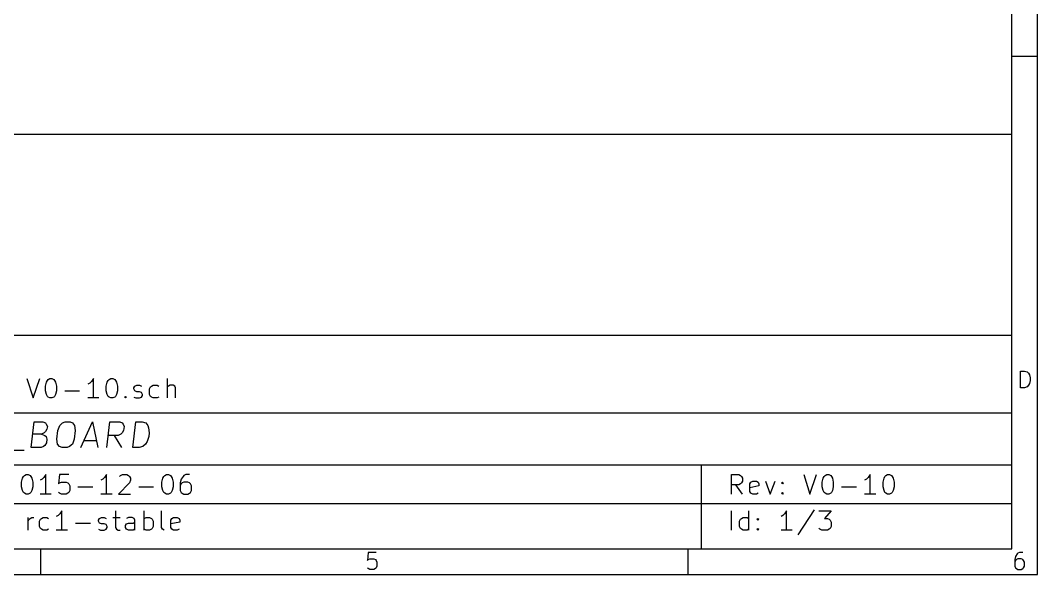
# Model space of a CAD drawing. Extents: x 10 to 287, y -200 to -10.
# Drawn here: x 208.5 to 287, y -200 to -157.2 of the extents above; entities that cross this region are included whole.
import ezdxf

# ---------------------------------------------------------------- set-up
doc = ezdxf.new("R2010")
doc.units = 0
doc.header["$MEASUREMENT"] = 0

msp = doc.modelspace()

# ---------------------------------------------------------------- linework, layer by layer
at = {"layer": 'Red 2'}
for p, q in [((286.995, -200), (286.995, -10.0076)), ((285.013, -198.018), (285.013, -11.9888)), ((286.995, -159.995), (285.013, -159.995)), ((285.013, -166.014), (177.013, -166.014)), ((285.013, -198.018), (285.013, -166.014)), ((177.013, -181.508), (285.013, -181.508)), ((285.674, -185.572), (285.674, -184.277)), ((285.674, -184.277), (285.979, -184.277)), ((285.979, -184.277), (286.182, -184.328)), ((286.182, -184.328), (286.283, -184.455)), ((286.283, -184.455), (286.36, -184.582)), ((208.966, -184.861), (209.448, -186.36)), ((209.448, -186.36), (209.956, -184.861)), ((210.388, -185.445), (210.464, -185.141)), ((210.464, -185.141), (210.541, -185.014)), ((210.541, -185.014), (210.617, -184.937)), ((210.617, -184.937), (210.744, -184.861)), ((210.744, -184.861), (210.896, -184.861)), ((210.896, -184.861), (211.049, -184.937)), ((211.049, -184.937), (211.099, -185.014)), ((211.099, -185.014), (211.176, -185.141)), ((211.176, -185.141), (211.252, -185.445)), ((213.817, -185.217), (213.665, -185.293)), ((213.944, -185.09), (213.817, -185.217)), ((214.097, -184.861), (213.944, -185.09)), ((214.097, -186.36), (214.097, -184.861)), ((215.087, -185.445), (215.163, -185.141)), ((215.163, -185.141), (215.24, -185.014)), ((215.24, -185.014), (215.316, -184.937)), ((215.316, -184.937), (215.443, -184.861)), ((215.443, -184.861), (215.595, -184.861)), ((215.595, -184.861), (215.748, -184.937)), ((215.748, -184.937), (215.798, -185.014)), ((215.798, -185.014), (215.875, -185.141)), ((215.875, -185.141), (215.951, -185.445)), ((219.812, -186.36), (219.812, -184.861)), ((286.36, -185.242), (286.283, -185.369)), ((286.36, -184.582), (286.41, -184.81)), ((286.41, -185.014), (286.36, -185.242)), ((286.41, -184.81), (286.41, -185.014)), ((210.388, -185.801), (210.388, -185.445)), ((210.464, -186.08), (210.388, -185.801)), ((210.541, -186.233), (210.464, -186.08)), ((211.176, -186.08), (211.099, -186.233)), ((211.252, -185.801), (211.176, -186.08)), ((211.252, -185.445), (211.252, -185.801)), ((211.887, -185.801), (213.03, -185.801)), ((215.087, -185.801), (215.087, -185.445)), ((215.163, -186.08), (215.087, -185.801)), ((215.24, -186.233), (215.163, -186.08)), ((215.875, -186.08), (215.798, -186.233)), ((215.951, -185.801), (215.875, -186.08)), ((215.951, -185.445), (215.951, -185.801)), ((217.221, -185.572), (217.297, -185.445)), ((217.221, -185.649), (217.221, -185.572)), ((217.297, -185.801), (217.221, -185.649)), ((217.297, -185.445), (217.449, -185.369)), ((217.449, -185.877), (217.297, -185.801)), ((217.449, -185.369), (217.653, -185.369)), ((217.653, -185.877), (217.449, -185.877)), ((217.653, -185.369), (217.805, -185.445)), ((217.805, -185.928), (217.653, -185.877)), ((217.881, -186.08), (217.805, -185.928)), ((217.881, -186.157), (217.881, -186.08)), ((218.44, -185.649), (218.516, -185.496)), ((218.44, -186.08), (218.44, -185.649)), ((218.516, -186.233), (218.44, -186.08)), ((218.516, -185.496), (218.592, -185.445)), ((218.592, -185.445), (218.719, -185.369)), ((218.719, -185.369), (219.024, -185.369)), ((219.024, -185.369), (219.151, -185.445)), ((219.888, -185.445), (219.812, -185.496)), ((220.015, -185.369), (219.888, -185.445)), ((220.243, -185.369), (220.015, -185.369)), ((220.396, -185.445), (220.243, -185.369)), ((220.447, -185.572), (220.396, -185.445)), ((220.447, -186.36), (220.447, -185.572)), ((285.979, -185.572), (285.674, -185.572)), ((286.182, -185.496), (285.979, -185.572)), ((286.283, -185.369), (286.182, -185.496)), ((210.617, -186.284), (210.541, -186.233)), ((210.744, -186.36), (210.617, -186.284)), ((210.896, -186.36), (210.744, -186.36)), ((211.049, -186.284), (210.896, -186.36)), ((211.099, -186.233), (211.049, -186.284)), ((214.528, -186.36), (213.665, -186.36)), ((215.316, -186.284), (215.24, -186.233)), ((215.443, -186.36), (215.316, -186.284)), ((215.595, -186.36), (215.443, -186.36)), ((215.748, -186.284), (215.595, -186.36)), ((215.798, -186.233), (215.748, -186.284)), ((216.51, -186.284), (216.586, -186.233)), ((216.586, -186.36), (216.51, -186.284)), ((216.586, -186.233), (216.662, -186.284)), ((216.586, -186.233), (216.586, -186.36)), ((216.662, -186.284), (216.586, -186.36)), ((217.221, -186.284), (217.373, -186.36)), ((217.373, -186.36), (217.653, -186.36)), ((217.653, -186.36), (217.805, -186.284)), ((217.805, -186.284), (217.881, -186.157)), ((218.592, -186.284), (218.516, -186.233)), ((218.719, -186.36), (218.592, -186.284)), ((219.024, -186.36), (218.719, -186.36)), ((219.151, -186.284), (219.024, -186.36)), ((177.013, -187.503), (285.013, -187.503)), ((209.296, -190.195), (209.525, -188.189)), ((209.525, -188.189), (210.185, -188.189)), ((210.185, -188.189), (210.388, -188.29)), ((210.388, -188.29), (210.439, -188.392)), ((210.439, -188.392), (210.541, -188.57)), ((211.506, -188.493), (211.709, -188.29)), ((211.709, -188.29), (211.912, -188.189)), ((211.912, -188.189), (212.293, -188.189)), ((212.293, -188.189), (212.471, -188.29)), ((212.471, -188.29), (212.649, -188.493)), ((213.131, -190.195), (214.02, -188.189)), ((214.02, -188.189), (214.452, -190.195)), ((215.138, -190.195), (215.367, -188.189)), ((215.367, -188.189), (216.129, -188.189)), ((216.129, -188.189), (216.306, -188.29)), ((216.306, -188.29), (216.383, -188.392)), ((216.383, -188.392), (216.484, -188.57)), ((217.145, -190.195), (217.373, -188.189)), ((217.373, -188.189), (217.856, -188.189)), ((217.856, -188.189), (218.135, -188.29)), ((218.135, -188.29), (218.288, -188.493)), ((210.083, -189.154), (209.423, -189.154)), ((210.287, -189.052), (210.083, -189.154)), ((210.083, -189.154), (210.337, -189.255)), ((210.388, -188.951), (210.287, -189.052)), ((210.337, -189.255), (210.439, -189.332)), ((210.515, -188.773), (210.388, -188.951)), ((210.541, -188.57), (210.515, -188.773)), ((211.277, -189.535), (211.353, -188.874)), ((211.353, -188.874), (211.506, -188.493)), ((212.7, -188.874), (212.623, -189.535)), ((212.649, -188.493), (212.7, -188.874)), ((216.002, -189.255), (215.24, -189.255)), ((216.281, -190.195), (215.722, -189.255)), ((216.205, -189.154), (216.002, -189.255)), ((216.306, -189.052), (216.205, -189.154)), ((216.433, -188.874), (216.306, -189.052)), ((216.484, -188.57), (216.433, -188.874)), ((218.288, -188.493), (218.364, -188.671)), ((218.364, -188.671), (218.415, -189.052)), ((218.415, -189.052), (218.389, -189.332)), ((210.337, -190.017), (210.236, -190.094)), ((210.464, -189.814), (210.337, -190.017)), ((210.439, -189.332), (210.515, -189.535)), ((210.515, -189.535), (210.464, -189.814)), ((211.328, -189.916), (211.277, -189.535)), ((211.48, -190.094), (211.328, -189.916)), ((212.471, -189.916), (212.242, -190.094)), ((212.623, -189.535), (212.471, -189.916)), ((213.36, -189.636), (214.325, -189.636)), ((218.11, -189.916), (217.907, -190.094)), ((218.237, -189.713), (218.11, -189.916)), ((218.389, -189.332), (218.237, -189.713)), ((207.239, -190.398), (208.763, -190.398)), ((210.058, -190.195), (209.296, -190.195)), ((210.236, -190.094), (210.058, -190.195)), ((211.684, -190.195), (211.48, -190.094)), ((212.065, -190.195), (211.684, -190.195)), ((212.242, -190.094), (212.065, -190.195)), ((217.627, -190.195), (217.145, -190.195)), ((217.907, -190.094), (217.627, -190.195)), ((177.013, -191.516), (285.013, -191.516)), ((261.01, -191.516), (261.01, -198.018)), ((208.712, -192.43), (208.788, -192.354)), ((208.788, -192.354), (208.915, -192.278)), ((208.915, -192.278), (209.067, -192.278)), ((209.067, -192.278), (209.22, -192.354)), ((209.22, -192.354), (209.271, -192.43)), ((210.414, -192.278), (210.261, -192.507)), ((210.414, -193.777), (210.414, -192.278)), ((211.48, -192.278), (211.404, -192.989)), ((212.192, -192.278), (211.48, -192.278)), ((215.113, -192.278), (214.96, -192.507)), ((215.113, -193.777), (215.113, -192.278)), ((216.103, -192.43), (216.179, -192.354)), ((216.179, -192.354), (216.332, -192.278)), ((216.332, -192.278), (216.687, -192.278)), ((216.687, -192.278), (216.814, -192.354)), ((216.814, -192.354), (216.891, -192.43)), ((219.532, -192.43), (219.608, -192.354)), ((219.608, -192.354), (219.735, -192.278)), ((219.735, -192.278), (219.888, -192.278)), ((219.888, -192.278), (220.04, -192.354)), ((220.04, -192.354), (220.091, -192.43)), ((221.082, -192.354), (221.031, -192.43)), ((221.234, -192.278), (221.082, -192.354)), ((221.513, -192.278), (221.234, -192.278)), ((263.347, -193.777), (263.347, -192.278)), ((263.347, -192.278), (263.931, -192.278)), ((263.931, -192.278), (264.058, -192.354)), ((264.058, -192.354), (264.135, -192.43)), ((268.935, -192.278), (269.418, -193.777)), ((269.418, -193.777), (269.926, -192.278)), ((270.51, -192.43), (270.586, -192.354)), ((270.586, -192.354), (270.713, -192.278)), ((270.713, -192.278), (270.866, -192.278)), ((270.866, -192.278), (271.018, -192.354)), ((271.018, -192.354), (271.069, -192.43)), ((274.066, -192.278), (273.914, -192.507)), ((274.066, -193.777), (274.066, -192.278)), ((275.209, -192.43), (275.285, -192.354)), ((275.285, -192.354), (275.412, -192.278)), ((275.412, -192.278), (275.565, -192.278)), ((275.565, -192.278), (275.717, -192.354)), ((275.717, -192.354), (275.768, -192.43)), ((208.559, -192.862), (208.636, -192.557)), ((208.559, -193.218), (208.559, -192.862)), ((208.636, -192.557), (208.712, -192.43)), ((209.271, -192.43), (209.347, -192.557)), ((209.347, -192.557), (209.423, -192.862)), ((209.423, -192.862), (209.423, -193.218)), ((210.134, -192.634), (209.982, -192.71)), ((210.261, -192.507), (210.134, -192.634)), ((211.404, -192.989), (211.48, -192.913)), ((211.48, -192.913), (211.633, -192.862)), ((211.633, -192.862), (211.988, -192.862)), ((211.988, -192.862), (212.115, -192.913)), ((212.115, -192.913), (212.192, -192.989)), ((212.192, -192.989), (212.268, -193.142)), ((212.268, -193.142), (212.268, -193.497)), ((214.833, -192.634), (214.681, -192.71)), ((214.96, -192.507), (214.833, -192.634)), ((216.891, -192.913), (216.027, -193.777)), ((216.891, -192.43), (216.967, -192.557)), ((216.967, -192.71), (216.891, -192.913)), ((216.967, -192.557), (216.967, -192.71)), ((219.38, -192.862), (219.456, -192.557)), ((219.38, -193.218), (219.38, -192.862)), ((219.456, -192.557), (219.532, -192.43)), ((220.091, -192.43), (220.167, -192.557)), ((220.167, -192.557), (220.243, -192.862)), ((220.243, -192.862), (220.243, -193.218)), ((220.878, -192.634), (220.802, -192.913)), ((220.802, -192.913), (220.802, -193.497)), ((220.878, -192.989), (220.802, -193.142)), ((221.031, -192.43), (220.878, -192.634)), ((220.955, -192.913), (220.878, -192.989)), ((221.082, -192.862), (220.955, -192.913)), ((221.386, -192.862), (221.082, -192.862)), ((221.513, -192.913), (221.386, -192.862)), ((221.59, -192.989), (221.513, -192.913)), ((221.666, -193.142), (221.59, -192.989)), ((221.666, -193.497), (221.666, -193.142)), ((263.931, -193.065), (263.347, -193.065)), ((264.211, -193.777), (263.703, -193.065)), ((264.058, -192.989), (263.931, -193.065)), ((264.135, -192.913), (264.058, -192.989)), ((264.135, -192.43), (264.211, -192.557)), ((264.211, -192.786), (264.135, -192.913)), ((264.211, -192.557), (264.211, -192.786)), ((264.77, -192.989), (264.846, -192.862)), ((264.77, -193.573), (264.77, -192.989)), ((265.481, -193.142), (264.77, -193.294)), ((264.846, -192.862), (264.998, -192.786)), ((264.998, -192.786), (265.278, -192.786)), ((265.278, -192.786), (265.43, -192.862)), ((265.43, -192.862), (265.481, -192.989)), ((265.481, -192.989), (265.481, -193.142)), ((265.989, -192.786), (266.344, -193.777)), ((266.344, -193.777), (266.725, -192.786)), ((267.208, -192.913), (267.284, -192.862)), ((267.284, -192.989), (267.208, -192.913)), ((267.284, -192.862), (267.36, -192.913)), ((267.284, -192.862), (267.284, -192.989)), ((267.36, -192.913), (267.284, -192.989)), ((270.358, -192.862), (270.434, -192.557)), ((270.358, -193.218), (270.358, -192.862)), ((270.434, -192.557), (270.51, -192.43)), ((271.069, -192.43), (271.145, -192.557)), ((271.145, -192.557), (271.221, -192.862)), ((271.221, -192.862), (271.221, -193.218)), ((273.787, -192.634), (273.634, -192.71)), ((273.914, -192.507), (273.787, -192.634)), ((275.057, -192.862), (275.133, -192.557)), ((275.057, -193.218), (275.057, -192.862)), ((275.133, -192.557), (275.209, -192.43)), ((275.768, -192.43), (275.844, -192.557)), ((275.844, -192.557), (275.92, -192.862)), ((275.92, -192.862), (275.92, -193.218)), ((208.636, -193.497), (208.559, -193.218)), ((208.712, -193.65), (208.636, -193.497)), ((208.788, -193.7), (208.712, -193.65)), ((208.915, -193.777), (208.788, -193.7)), ((209.067, -193.777), (208.915, -193.777)), ((209.22, -193.7), (209.067, -193.777)), ((209.271, -193.65), (209.22, -193.7)), ((209.347, -193.497), (209.271, -193.65)), ((209.423, -193.218), (209.347, -193.497)), ((210.845, -193.777), (209.982, -193.777)), ((211.48, -193.7), (211.404, -193.65)), ((211.633, -193.777), (211.48, -193.7)), ((211.988, -193.777), (211.633, -193.777)), ((212.115, -193.7), (211.988, -193.777)), ((212.192, -193.65), (212.115, -193.7)), ((212.268, -193.497), (212.192, -193.65)), ((212.903, -193.218), (214.046, -193.218)), ((215.544, -193.777), (214.681, -193.777)), ((216.027, -193.777), (216.967, -193.777)), ((217.602, -193.218), (218.745, -193.218)), ((219.456, -193.497), (219.38, -193.218)), ((219.532, -193.65), (219.456, -193.497)), ((219.608, -193.7), (219.532, -193.65)), ((219.735, -193.777), (219.608, -193.7)), ((219.888, -193.777), (219.735, -193.777)), ((220.04, -193.7), (219.888, -193.777)), ((220.091, -193.65), (220.04, -193.7)), ((220.167, -193.497), (220.091, -193.65)), ((220.243, -193.218), (220.167, -193.497)), ((220.802, -193.497), (220.878, -193.65)), ((220.878, -193.65), (220.955, -193.7)), ((220.955, -193.7), (221.082, -193.777)), ((221.082, -193.777), (221.386, -193.777)), ((221.386, -193.777), (221.513, -193.7)), ((221.513, -193.7), (221.59, -193.65)), ((221.59, -193.65), (221.666, -193.497)), ((264.846, -193.7), (264.77, -193.573)), ((264.998, -193.777), (264.846, -193.7)), ((265.278, -193.777), (264.998, -193.777)), ((265.43, -193.7), (265.278, -193.777)), ((267.208, -193.7), (267.284, -193.65)), ((267.284, -193.777), (267.208, -193.7)), ((267.284, -193.65), (267.36, -193.7)), ((267.284, -193.65), (267.284, -193.777)), ((267.36, -193.7), (267.284, -193.777)), ((270.434, -193.497), (270.358, -193.218)), ((270.51, -193.65), (270.434, -193.497)), ((270.586, -193.7), (270.51, -193.65)), ((270.713, -193.777), (270.586, -193.7)), ((270.866, -193.777), (270.713, -193.777)), ((271.018, -193.7), (270.866, -193.777)), ((271.069, -193.65), (271.018, -193.7)), ((271.145, -193.497), (271.069, -193.65)), ((271.221, -193.218), (271.145, -193.497)), ((271.856, -193.218), (272.999, -193.218)), ((274.498, -193.777), (273.634, -193.777)), ((275.133, -193.497), (275.057, -193.218)), ((275.209, -193.65), (275.133, -193.497)), ((275.285, -193.7), (275.209, -193.65)), ((275.412, -193.777), (275.285, -193.7)), ((275.565, -193.777), (275.412, -193.777)), ((275.717, -193.7), (275.565, -193.777)), ((275.768, -193.65), (275.717, -193.7)), ((275.844, -193.497), (275.768, -193.65)), ((275.92, -193.218), (275.844, -193.497)), ((177.013, -194.513), (285.013, -194.513)), ((211.379, -195.428), (211.226, -195.504)), ((211.506, -195.301), (211.379, -195.428)), ((211.658, -195.072), (211.506, -195.301)), ((211.658, -196.571), (211.658, -195.072)), ((215.798, -195.072), (215.798, -196.367)), ((218.008, -196.571), (218.008, -195.072)), ((219.354, -196.367), (219.354, -195.072)), ((263.347, -196.571), (263.347, -195.072)), ((264.693, -196.571), (264.693, -195.072)), ((267.335, -195.428), (267.183, -195.504)), ((267.462, -195.301), (267.335, -195.428)), ((267.614, -195.072), (267.462, -195.301)), ((267.614, -196.571), (267.614, -195.072)), ((269.748, -194.996), (268.478, -196.926)), ((270.104, -195.072), (271.043, -195.072)), ((271.043, -195.072), (270.535, -195.656)), ((209.067, -196.571), (209.067, -195.58)), ((209.067, -195.859), (209.144, -195.707)), ((209.144, -195.707), (209.22, -195.656)), ((209.22, -195.656), (209.347, -195.58)), ((209.347, -195.58), (209.499, -195.58)), ((209.931, -195.859), (210.007, -195.707)), ((209.931, -196.291), (209.931, -195.859)), ((210.007, -196.444), (209.931, -196.291)), ((210.007, -195.707), (210.083, -195.656)), ((210.083, -195.656), (210.21, -195.58)), ((210.21, -195.58), (210.515, -195.58)), ((210.515, -195.58), (210.642, -195.656)), ((212.725, -196.012), (213.868, -196.012)), ((214.503, -195.783), (214.579, -195.656)), ((214.503, -195.859), (214.503, -195.783)), ((214.579, -196.012), (214.503, -195.859)), ((214.579, -195.656), (214.732, -195.58)), ((214.732, -196.088), (214.579, -196.012)), ((214.732, -195.58), (214.935, -195.58)), ((214.935, -196.088), (214.732, -196.088)), ((214.935, -195.58), (215.087, -195.656)), ((215.087, -196.139), (214.935, -196.088)), ((215.163, -196.291), (215.087, -196.139)), ((215.163, -196.367), (215.163, -196.291)), ((215.595, -195.58), (216.154, -195.58)), ((216.586, -196.215), (216.662, -196.088)), ((216.586, -196.367), (216.586, -196.215)), ((216.814, -195.58), (216.662, -195.656)), ((216.662, -196.088), (216.814, -196.012)), ((217.094, -195.58), (216.814, -195.58)), ((216.814, -196.012), (217.17, -196.012)), ((217.246, -195.656), (217.094, -195.58)), ((217.17, -196.012), (217.297, -195.936)), ((217.297, -195.783), (217.246, -195.656)), ((217.297, -196.571), (217.297, -195.783)), ((218.008, -195.656), (218.161, -195.58)), ((218.161, -195.58), (218.44, -195.58)), ((218.44, -195.58), (218.592, -195.656)), ((218.592, -195.656), (218.643, -195.707)), ((218.643, -195.707), (218.719, -195.859)), ((218.719, -196.291), (218.643, -196.444)), ((218.719, -195.859), (218.719, -196.291)), ((220.066, -195.783), (220.142, -195.656)), ((220.066, -196.367), (220.066, -195.783)), ((220.777, -195.936), (220.066, -196.088)), ((220.142, -195.656), (220.294, -195.58)), ((220.294, -195.58), (220.574, -195.58)), ((220.574, -195.58), (220.726, -195.656)), ((220.726, -195.656), (220.777, -195.783)), ((220.777, -195.783), (220.777, -195.936)), ((263.982, -195.859), (264.058, -195.707)), ((263.982, -196.291), (263.982, -195.859)), ((264.058, -196.444), (263.982, -196.291)), ((264.058, -195.707), (264.135, -195.656)), ((264.135, -195.656), (264.262, -195.58)), ((264.262, -195.58), (264.566, -195.58)), ((264.566, -195.58), (264.693, -195.656)), ((265.328, -195.707), (265.405, -195.656)), ((265.405, -195.783), (265.328, -195.707)), ((265.405, -195.656), (265.481, -195.707)), ((265.405, -195.656), (265.405, -195.783)), ((265.481, -195.707), (265.405, -195.783)), ((270.535, -195.656), (270.764, -195.656)), ((270.764, -195.656), (270.891, -195.707)), ((270.891, -195.707), (270.967, -195.783)), ((270.967, -195.783), (271.043, -195.936)), ((271.043, -196.291), (270.967, -196.444)), ((271.043, -195.936), (271.043, -196.291)), ((210.083, -196.494), (210.007, -196.444)), ((210.21, -196.571), (210.083, -196.494)), ((210.515, -196.571), (210.21, -196.571)), ((210.642, -196.494), (210.515, -196.571)), ((212.09, -196.571), (211.226, -196.571)), ((214.503, -196.494), (214.655, -196.571)), ((214.655, -196.571), (214.935, -196.571)), ((214.935, -196.571), (215.087, -196.494)), ((215.087, -196.494), (215.163, -196.367)), ((215.798, -196.367), (215.875, -196.494)), ((215.875, -196.494), (216.002, -196.571)), ((216.002, -196.571), (216.154, -196.571)), ((216.662, -196.494), (216.586, -196.367)), ((216.814, -196.571), (216.662, -196.494)), ((217.17, -196.571), (216.814, -196.571)), ((217.297, -196.494), (217.17, -196.571)), ((218.161, -196.571), (218.008, -196.494)), ((218.44, -196.571), (218.161, -196.571)), ((218.592, -196.494), (218.44, -196.571)), ((218.643, -196.444), (218.592, -196.494)), ((219.431, -196.494), (219.354, -196.367)), ((219.558, -196.571), (219.431, -196.494)), ((220.142, -196.494), (220.066, -196.367)), ((220.294, -196.571), (220.142, -196.494)), ((220.574, -196.571), (220.294, -196.571)), ((220.726, -196.494), (220.574, -196.571)), ((264.135, -196.494), (264.058, -196.444)), ((264.262, -196.571), (264.135, -196.494)), ((264.566, -196.571), (264.262, -196.571)), ((264.693, -196.494), (264.566, -196.571)), ((265.328, -196.494), (265.405, -196.444)), ((265.405, -196.571), (265.328, -196.494)), ((265.405, -196.444), (265.481, -196.494)), ((265.405, -196.444), (265.405, -196.571)), ((265.481, -196.494), (265.405, -196.571)), ((268.046, -196.571), (267.183, -196.571)), ((270.18, -196.494), (270.104, -196.444)), ((270.332, -196.571), (270.18, -196.494)), ((270.764, -196.571), (270.332, -196.571)), ((270.891, -196.494), (270.764, -196.571)), ((270.967, -196.444), (270.891, -196.494)), ((11.9888, -198.018), (285.013, -198.018)), ((177.013, -198.018), (285.013, -198.018)), ((210.007, -198.018), (210.007, -200)), ((235.306, -198.298), (235.255, -198.907)), ((235.915, -198.298), (235.306, -198.298)), ((259.994, -198.018), (259.994, -200)), ((285.293, -198.603), (285.242, -198.831)), ((285.42, -198.399), (285.293, -198.603)), ((285.471, -198.349), (285.42, -198.399)), ((285.598, -198.298), (285.471, -198.349)), ((285.852, -198.298), (285.598, -198.298)), ((235.255, -198.907), (235.306, -198.831)), ((235.306, -199.517), (235.255, -199.466)), ((235.306, -198.831), (235.433, -198.78)), ((235.433, -198.78), (235.737, -198.78)), ((235.737, -198.78), (235.864, -198.831)), ((235.864, -198.831), (235.915, -198.907)), ((235.915, -199.466), (235.864, -199.517)), ((235.915, -198.907), (235.991, -199.034)), ((235.991, -199.339), (235.915, -199.466)), ((235.991, -199.034), (235.991, -199.339)), ((285.242, -198.831), (285.242, -199.339)), ((285.293, -198.907), (285.242, -199.034)), ((285.242, -199.339), (285.293, -199.466)), ((285.369, -198.831), (285.293, -198.907)), ((285.293, -199.466), (285.369, -199.517)), ((285.471, -198.78), (285.369, -198.831)), ((285.725, -198.78), (285.471, -198.78)), ((285.852, -198.831), (285.725, -198.78)), ((285.902, -198.907), (285.852, -198.831)), ((285.852, -199.517), (285.902, -199.466)), ((285.979, -199.034), (285.902, -198.907)), ((285.902, -199.466), (285.979, -199.339)), ((285.979, -199.339), (285.979, -199.034)), ((10.0076, -200), (286.995, -200)), ((235.433, -199.593), (235.306, -199.517)), ((235.737, -199.593), (235.433, -199.593)), ((235.864, -199.517), (235.737, -199.593)), ((285.369, -199.517), (285.471, -199.593)), ((285.471, -199.593), (285.725, -199.593)), ((285.725, -199.593), (285.852, -199.517))]:
    msp.add_line(p, q, dxfattribs=at)

doc.saveas('drawing.dxf')
